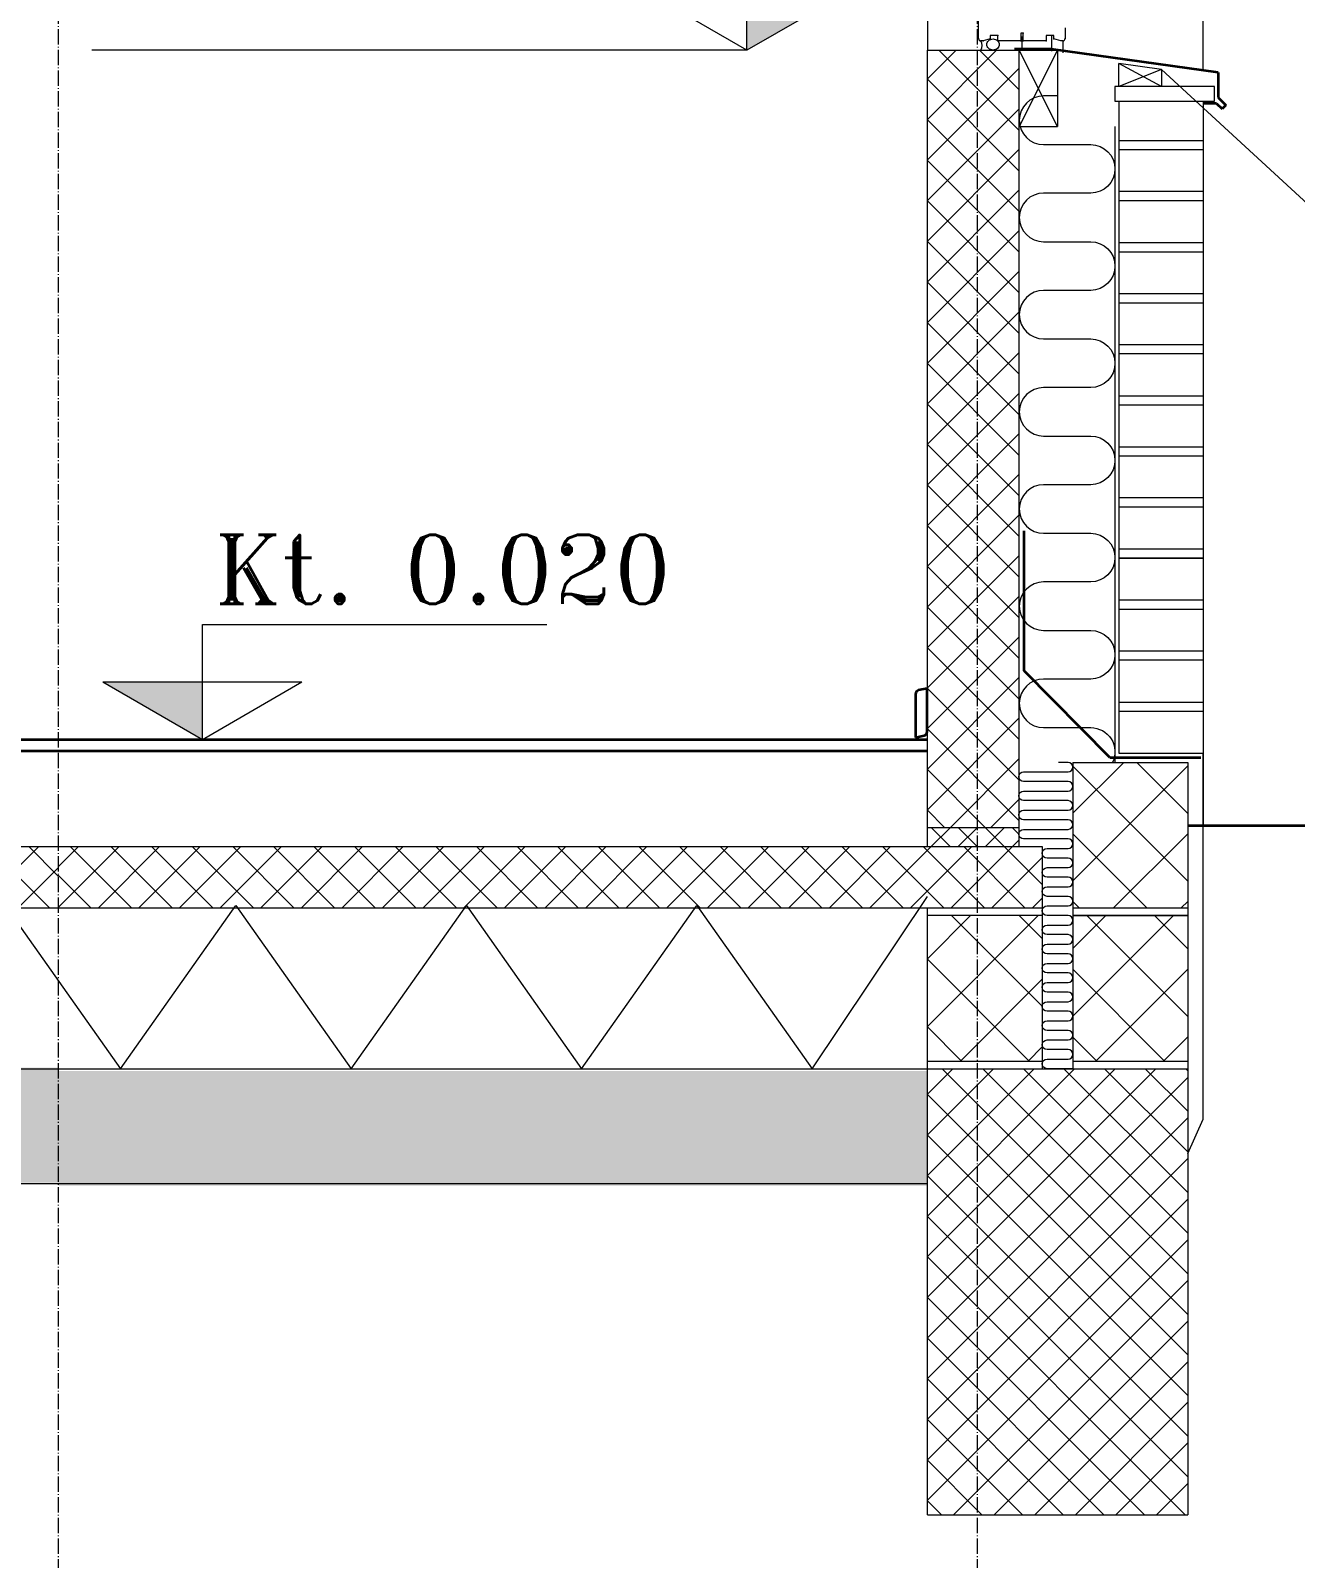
# Model space of a CAD drawing. Header units: millimetres. Extents: x -17350 to 3652, y -2474 to 12378.
# Drawn here: x -4466 to -2814, y 2916 to 4911 of the extents above; entities that cross this region are included whole.
import ezdxf

# ---------------------------------------------------------------- set-up
doc = ezdxf.new("R2010")
doc.units = ezdxf.units.MM
doc.linetypes.add('CENTERLINE', pattern=[27, 20, -3, 1, -3])
doc.layers.get('0').update_dxf_attribs({"lineweight": 9})
for name, color, linetype, lineweight in [('BETON', 3, 'Continuous', 18), ('DIM', 7, 'Continuous', 9), ('HATCH', 8, 'Continuous', 9), ('KONTUR', 221, 'Continuous', 18), ('KOTE', 4, 'Continuous', 9), ('MEMBRAN', 43, 'Continuous', 35), ('MODUL', 8, 'CENTERLINE', 9), ('SNIT', 2, 'Continuous', 35), ('TEGLFUGER', 7, 'Continuous', 9), ('TEKST', 4, 'Continuous', 9), ('WINDOOR', 181, 'Continuous', 9)]:
    doc.layers.add(name, color=color, linetype=linetype, lineweight=lineweight)
doc.styles.add('ROMANT', font='romant.shx')
pattern_1 = [(45, (-17348.41, -1516.35), (-44.19417, 44.19417), []), (135, (-17348.41, -1516.35), (-44.19417, -44.19417), [])]
pattern_2 = [(45, (-17348.408, -1516.35), (-26.5165, 26.5165), []), (135, (-17348.408, -1516.35), (-26.5165, -26.5165), [])]

# ---------------------------------------------------------------- blocks, each defined once
blk = doc.blocks.new('_SNITT1')
for p, q in [((0, 0), (15, 0)), ((0, -5), (0, 0)), ((-4.33, -2.5), (4.33, -2.5)), ((-4.33, -2.5), (0, -5)), ((0, -5), (4.33, -2.5))]:
    blk.add_line(p, q)
for points in [[(-4.33, -2.5), (0, -5), (0, -2.5)], [(-4.33, -2.5), (0, -5), (-4.33, -2.5)]]:
    blk.add_solid(points)

msp = doc.modelspace()

# ---------------------------------------------------------------- hatches: boundary and pattern name
at = {"layer": 'HATCH'}
h = msp.add_hatch(dxfattribs=at)
h.set_pattern_fill('ANSI37', color=256, scale=300, style=0)
h.set_pattern_definition(pattern_2)
h.paths.add_polyline_path([(-3229.4, 4885.3), (-3294.4, 4885.3), (-3294.4, 3870.3), (-3229.4, 3870.3)])
h.paths.add_polyline_path([(-3174.4, 4885.3), (-3229.4, 4885.3), (-3229.4, 3870.3), (-3174.4, 3870.3)])
h.paths.add_polyline_path([(-3144.4, 3845.3), (-3229.4, 3845.3), (-3229.4, 3765.3), (-3144.4, 3765.3)])
h.paths.add_polyline_path([(-4429.4, 3845.3), (-4429.4, 3765.3), (-3229.4, 3765.3), (-3229.4, 3845.3)])
h = msp.add_hatch(dxfattribs=at)
h.set_pattern_fill('ANSI37', color=256, scale=500, style=0)
h.set_pattern_definition(pattern_1)
h.paths.add_polyline_path([(-3104.3, 3765.3), (-2954.3, 3765.3), (-2954.3, 3955.3), (-3104.3, 3955.3)])
h.paths.add_polyline_path([(-2954.3, 3565.3), (-2954.3, 3755.3), (-3104.3, 3755.3), (-3104.3, 3565.3)])
h = msp.add_hatch(dxfattribs=at)
h.set_pattern_fill('ANSI37', color=256, scale=200, style=0)
h.set_pattern_definition([(45, (-17348.408, -1516.348), (-17.67767, 17.67767), []), (135, (-17348.408, -1516.348), (-17.67767, -17.67767), [])])
h.paths.add_polyline_path([(-3229.4, 3870.3), (-3294.4, 3870.3), (-3294.4, 3845.3), (-3229.4, 3845.3)])
h.paths.add_polyline_path([(-3174.4, 3845.3), (-3174.4, 3870.3), (-3229.4, 3870.3), (-3229.4, 3845.3)])
h = msp.add_hatch(dxfattribs=at)
h.set_pattern_fill('ANSI37', color=256, scale=300, style=0)
h.set_pattern_definition([(45, (-17348.408, -2472.233), (-26.5165, 26.5165), []), (135, (-17348.408, -2472.233), (-26.5165, -26.5165), [])])
h.paths.add_polyline_path([(-6999.4, 2972.9), (-6829.4, 2972.9), (-6829.4, 3555.3), (-6999.4, 3555.3)])
h.paths.add_polyline_path([(-6659.4, 3555.3), (-6829.4, 3555.3), (-6829.4, 2972.9), (-6659.4, 2972.9)])
h.paths.add_polyline_path([(-5629.4, 3845.3), (-5629.4, 3765.3), (-5403.6, 3765.3), (-5401.5, 3768.3), (-5399.4, 3765.3), (-5102.6, 3765.3), (-5100.5, 3768.3), (-5098.4, 3765.3), (-4801.6, 3765.3), (-4799.5, 3768.3), (-4797.4, 3765.3), (-4500.6, 3765.3), (-4498.5, 3768.3), (-4496.4, 3765.3), (-4429.4, 3765.3), (-4429.4, 3845.3)])
h.paths.add_polyline_path([(-5704.7, 3765.3), (-5702.6, 3768.3), (-5700.5, 3765.3), (-5629.4, 3765.3), (-5629.4, 3845.3), (-6829.4, 3845.3), (-6829.4, 3765.3), (-6609.2, 3765.3), (-6605.6, 3768.3), (-6603.5, 3765.3), (-6306.7, 3765.3), (-6304.6, 3768.3), (-6302.5, 3765.3), (-6005.7, 3765.3), (-6003.6, 3768.3), (-6001.5, 3765.3)])
h.paths.add_polyline_path([(-6829.4, 3765.3), (-6829.4, 3845.3), (-8029.4, 3845.3), (-8029.4, 3765.3), (-7811.3, 3765.3), (-7809.7, 3767.6), (-7808.2, 3765.3), (-7510.2, 3765.3), (-7508.7, 3767.6), (-7507.2, 3765.3), (-7209.2, 3765.3), (-7207.7, 3767.6), (-7206.2, 3765.3)])
h.paths.add_polyline_path([(-9229.4, 3845.3), (-9229.4, 3765.3), (-9016.1, 3765.3), (-9013.8, 3767.6), (-9012.2, 3765.3), (-8714.4, 3765.3), (-8712.8, 3767.6), (-8711.2, 3765.3), (-8413.4, 3765.3), (-8411.8, 3767.6), (-8410.2, 3765.3), (-8112.4, 3765.3), (-8110.8, 3767.6), (-8109.1, 3765.3), (-8029.4, 3765.3), (-8029.4, 3845.3)])
h.paths.add_polyline_path([(-9314.4, 3845.3), (-9314.4, 3765.3), (-9229.4, 3765.3), (-9229.4, 3845.3)])
h.paths.add_polyline_path([(-9229.4, 3555.3), (-9504.4, 3555.3), (-9504.4, 2972.9), (-9229.4, 2972.9)])
h.paths.add_polyline_path([(-9229.4, 2972.9), (-9164.4, 2972.9), (-9164.4, 3555.3), (-9229.4, 3555.3)])
h = msp.add_hatch(dxfattribs=at)
h.set_pattern_fill('ANSI37', color=256, scale=500, style=0)
h.set_pattern_definition(pattern_1)
h.paths.add_polyline_path([(-3144.4, 3755.3), (-3229.4, 3755.3), (-3229.4, 3565.3), (-3144.4, 3565.3)])
h.paths.add_polyline_path([(-3229.4, 3755.3), (-3294.4, 3755.3), (-3294.4, 3565.3), (-3229.4, 3565.3)])
h = msp.add_hatch(dxfattribs=at)
h.set_pattern_fill('AR-CONC', color=256, scale=5, style=0)
h.set_pattern_definition([(50, (-17348.408, -1750.115), (35.86301, -3.137607), [3.75, -41.25]), (355, (-17348.408, -1750.115), (-6.93757, 37.60961), [3, -33]), (100.4514, (-17345.42, -1750.376), (28.92547, 34.47198), [3.18701, -35.05711]), (46.1842, (-17348.408, -1740.115), (53.36205, -8.27595), [5.625, -61.875]), (96.6356, (-17343.96, -1740.805), (46.73314, 48.7059), [4.78051, -52.58565]), (351.1842, (-17348.41, -1740.115), (46.7331, 48.70593), [4.5, -49.5]), (21, (-17343.408, -1742.615), (29.84535, -20.130945), [3.75, -41.25]), (326, (-17343.408, -1742.615), (12.16577, 36.2575), [3, -33]), (71.4514, (-17340.92, -1744.293), (42.01113, 16.126525), [3.18701, -35.05711]), (37.5, (-17348.408, -1750.115), (0.607993, 16.644693), [0, -32.6, 0, -33.5, 0, -33.125]), (7.5, (-17348.408, -1750.115), (13.153477, 19.720586), [0, -19.1, 0, -31.85, 0, -12.625]), (327.5, (-17359.558, -1750.115), (26.691122, -1.127744), [0, -12.5, 0, -39, 0, -51.75]), (317.5, (-17364.558, -1750.115), (29.15931, 5.00525), [0, -16.25, 0, -25.9, 0, -36.75])])
h.paths.add_polyline_path([(-4429.4, 3556.5), (-5629.4, 3556.5), (-5629.4, 3406.5), (-4429.4, 3406.5)])
h = msp.add_hatch(dxfattribs=at)
h.set_pattern_fill('AR-CONC', color=256, scale=5, style=0)
h.set_pattern_definition([(50, (-17348.408, -1754.218), (35.86301, -3.137607), [3.75, -41.25]), (355, (-17348.408, -1754.218), (-6.93757, 37.60961), [3, -33]), (100.4514, (-17345.42, -1754.48), (28.92547, 34.47198), [3.18701, -35.05711]), (46.1842, (-17348.408, -1744.22), (53.36205, -8.27595), [5.625, -61.875]), (96.6356, (-17343.96, -1744.91), (46.73314, 48.7059), [4.78051, -52.58565]), (351.1842, (-17348.41, -1744.22), (46.7331, 48.70593), [4.5, -49.5]), (21, (-17343.408, -1746.718), (29.84535, -20.130945), [3.75, -41.25]), (326, (-17343.408, -1746.718), (12.16577, 36.2575), [3, -33]), (71.4514, (-17340.92, -1748.396), (42.01113, 16.126525), [3.18701, -35.05711]), (37.5, (-17348.408, -1754.218), (0.607993, 16.644693), [0, -32.6, 0, -33.5, 0, -33.125]), (7.5, (-17348.408, -1754.218), (13.153477, 19.720586), [0, -19.1, 0, -31.85, 0, -12.625]), (327.5, (-17359.558, -1754.218), (26.691122, -1.127744), [0, -12.5, 0, -39, 0, -51.75]), (317.5, (-17364.558, -1754.218), (29.15931, 5.00525), [0, -16.25, 0, -25.9, 0, -36.75])])
h.paths.add_polyline_path([(-3294.4, 3552.4), (-4429.4, 3552.4), (-4429.4, 3402.4), (-3294.4, 3402.4)])
h = msp.add_hatch(dxfattribs=at)
h.set_pattern_fill('ANSI37', color=256, scale=300, style=0)
h.set_pattern_definition(pattern_2)
h.paths.add_polyline_path([(-2954.3, 3555.3), (-3229.4, 3555.3), (-3229.4, 2972.9), (-2954.3, 2972.9)])
h.paths.add_polyline_path([(-3229.4, 3555.3), (-3294.4, 3555.3), (-3294.4, 2972.9), (-3229.4, 2972.9)])

# ---------------------------------------------------------------- linework, layer by layer
at = {"layer": 'BETON'}
for p, q in [((-3294.4, 4885.3), (-3174.4, 4885.3)), ((-3294.4, 3845.3), (-3294.4, 4885.3)), ((-3174.4, 3845.3), (-3174.4, 4885.3)), ((-3104.3, 3955.3), (-2954.3, 3955.3)), ((-3104.3, 3955.3), (-3104.3, 3555.3)), ((-2954.3, 3955.3), (-2954.3, 2972.9)), ((-3294.4, 3870.3), (-3174.4, 3870.3)), ((-9314.4, 3845.3), (-3144.4, 3845.3)), ((-3144.4, 3845.3), (-3144.4, 3765.3)), ((-9314.4, 3765.3), (-3144.4, 3765.3)), ((-3294.4, 2972.9), (-3294.4, 3765.3)), ((-3144.4, 3755.3), (-3294.4, 3755.3)), ((-3144.4, 3765.3), (-3144.4, 3555.3)), ((-3104.3, 3765.3), (-2954.3, 3765.3)), ((-3104.3, 3755.3), (-2954.3, 3755.3)), ((-2954.3, 3755.3), (-3104.3, 3755.3)), ((-3294.4, 3565.3), (-3144.4, 3565.3)), ((-3294.4, 3555.3), (-2954.3, 3555.3)), ((-3104.3, 3565.3), (-2954.3, 3565.3)), ((-3294.4, 2972.9), (-2954.3, 2972.9))]:
    msp.add_line(p, q, dxfattribs=at)
at = {"layer": 'DIM'}
msp.add_line((-3530, 4885.3), (-4385.4, 4885.3), dxfattribs=at)
at = {"layer": 'HATCH'}
for p, q in [((-3124.4, 4785.4), (-3174.4, 4885.4)), ((-3124.4, 4885.4), (-3174.4, 4785.4)), ((-2988.4, 4837.6), (-3044.4, 4867.9)), ((-2988.4, 4860.1), (-3044.4, 4837.6)), ((-3049.4, 4785.4), (-3049.4, 3955.3))]:
    msp.add_line(p, q, dxfattribs=at)
for points in [[(-3124.4, 4825.4), (-3142.6, 4825.4, 1), (-3142.6, 4761.9), (-3081.1, 4761.9, -1), (-3081.1, 4698.5), (-3142.6, 4698.5, 1), (-3142.6, 4635), (-3081.1, 4635, -1), (-3081.1, 4571.6), (-3142.6, 4571.6, 1), (-3142.6, 4508.2), (-3081.1, 4508.2, -1), (-3081.1, 4444.7), (-3142.6, 4444.7, 1), (-3142.6, 4381.3), (-3081.1, 4381.3, -1), (-3081.1, 4317.8), (-3142.6, 4317.8, 1), (-3142.6, 4254.4), (-3081.1, 4254.4, -1), (-3081.1, 4190.9), (-3142.6, 4190.9, 1), (-3142.6, 4127.5), (-3081.1, 4127.5, -1), (-3081.1, 4064.1), (-3142.6, 4064.1, 1), (-3142.6, 4000.6), (-3081.1, 4000.6, -0.550713), (-3052.4, 3955.3)], [(-3104.3, 3555.3), (-3138.1, 3555.3, -1), (-3138.1, 3567.8), (-3110.6, 3567.8, 1), (-3110.6, 3580.3), (-3138.1, 3580.3, -1), (-3138.1, 3592.8), (-3110.6, 3592.8, 1), (-3110.6, 3605.3), (-3138.1, 3605.3, -1), (-3138.1, 3617.8), (-3110.6, 3617.8, 1), (-3110.6, 3630.3), (-3138.1, 3630.3, -1), (-3138.1, 3642.8), (-3110.6, 3642.8, 1), (-3110.6, 3655.3), (-3138.1, 3655.3, -1), (-3138.1, 3667.8), (-3110.6, 3667.8, 1), (-3110.6, 3680.3), (-3138.1, 3680.3, -1), (-3138.1, 3692.8), (-3110.6, 3692.8, 1), (-3110.6, 3705.3), (-3138.1, 3705.3, -1), (-3138.1, 3717.8), (-3110.6, 3717.8, 1), (-3110.6, 3730.3), (-3138.1, 3730.3, -1), (-3138.1, 3742.8), (-3110.6, 3742.8, 1), (-3110.6, 3755.3), (-3138.1, 3755.3, -1), (-3138.1, 3767.8), (-3110.6, 3767.8, 1), (-3110.6, 3780.3), (-3138.1, 3780.3, -1), (-3138.1, 3792.8), (-3110.6, 3792.8, 1), (-3110.6, 3805.3), (-3138.1, 3805.3, -1), (-3138.1, 3817.8), (-3110.6, 3817.8, 1), (-3110.6, 3830.3), (-3138.1, 3830.3, -1), (-3138.1, 3842.8), (-3110.6, 3842.8, 1), (-3110.6, 3855.3), (-3168.7, 3855.3, -1), (-3168.7, 3867.8), (-3110.6, 3867.8, 1), (-3110.6, 3880.3), (-3168.7, 3880.3, -1), (-3168.7, 3892.8), (-3110.6, 3892.8, 1), (-3110.6, 3905.3), (-3168.7, 3905.3, -1), (-3168.7, 3917.8), (-3110.6, 3917.8, 1), (-3110.6, 3930.3), (-3168.7, 3930.3, -1), (-3168.7, 3942.8), (-3110.6, 3942.8, 1), (-3110.6, 3955.3), (-3123.1, 3955.3, -1)]]:
    msp.add_lwpolyline(points, format="xyb", dxfattribs=at)
msp.add_lwpolyline([(-6679.4, 3706.8), (-6605.6, 3768.3), (-6455.1, 3555.3), (-6304.6, 3768.3), (-6154.1, 3555.3), (-6003.6, 3768.3), (-5853.1, 3555.3), (-5702.6, 3768.3), (-5552.1, 3555.3), (-5401.5, 3768.3), (-5251, 3555.3), (-5100.5, 3768.3), (-4950, 3555.3), (-4799.5, 3768.3), (-4649, 3555.3), (-4498.5, 3768.3), (-4348, 3555.3), (-4197.4, 3768.3), (-4046.9, 3555.3), (-3896.4, 3768.3), (-3745.9, 3555.3), (-3595.4, 3768.3), (-3444.9, 3555.3), (-3294.4, 3780.3)], dxfattribs=at)
at = {"layer": 'KONTUR'}
for p, q in [((-3294.4, 6100.6), (-3294.4, 4885.3)), ((-2934.4, 4858.7), (-2934.4, 6100.6)), ((-3170.6, 4886.4), (-3170.6, 4903.2)), ((-3174.4, 4885.4), (-3124.4, 4885.4)), ((-3124.4, 4885.4), (-3124.4, 4785.4)), ((-3044.4, 4837.6), (-3044.4, 4867.9)), ((-2988.4, 4860.1), (-3044.4, 4867.9)), ((-2988.4, 4860.1), (-2988.4, 4837.6)), ((-2919.4, 4837.6), (-3049.4, 4837.6)), ((-3049.4, 4837.6), (-3049.4, 4818.6)), ((-2919.4, 4818.6), (-2919.4, 4837.6)), ((-3049.4, 4818.6), (-3044.4, 4818.6)), ((-3044.4, 4818.6), (-2934.4, 4818.6)), ((-3044.4, 4818.6), (-3044.4, 3967.3)), ((-2934.4, 4818.6), (-2919.4, 4818.6)), ((-2934.4, 4818.6), (-2934.4, 3967.3)), ((-2930.6, 4818.6), (-2930.6, 4815.7)), ((-2924.6, 4818.6), (-2924.6, 4815.7)), ((-3174.4, 4785.4), (-3124.4, 4785.4)), ((-2934.4, 3972.9), (-2934.4, 3872.9)), ((-3044.4, 3967.3), (-2934.4, 3967.3)), ((-2934.4, 3489.4), (-2934.4, 3967.3)), ((-6679.4, 3555.3), (-3294.4, 3555.3)), ((-2954.3, 3444.4), (-2934.4, 3489.4)), ((-6659.4, 3405.3), (-3294.4, 3405.3))]:
    msp.add_line(p, q, dxfattribs=at)
at = {"layer": 'MEMBRAN'}
for p, q in [((-3167.8, 4074.7), (-3167.8, 4257.8)), ((-3056, 3961.5), (-3167.8, 4074.7)), ((-3056, 3961.5), (-2937.2, 3961.5))]:
    msp.add_line(p, q, dxfattribs=at)
at = {"layer": 'MODUL', "linetype": 'CENTERLINE'}
for p, q in [((-4429.4, 10879.7), (-4429.4, 2130.6)), ((-3229.4, 10879.7), (-3229.4, 2130.6))]:
    msp.add_line(p, q, dxfattribs=at)
at = {"layer": 'SNIT'}
for p, q in [((-3132.7, 4886.6), (-3180.6, 4886.4)), ((-2914.4, 4855.9), (-3132.7, 4886.6)), ((-2914.4, 4855.9), (-2914.4, 4823.5)), ((-2916.6, 4815.7), (-2933.2, 4815.7)), ((-2916.6, 4815.7), (-2909.4, 4808.5)), ((-2914.4, 4823.5), (-2904.4, 4813.5)), ((-2904.4, 4813.5), (-2909.4, 4808.5)), ((-6229.4, 3985.3), (-3294.4, 3985.3)), ((-6229.4, 3970.3), (-3294.4, 3970.3)), ((-2954.3, 3872.9), (-601.1, 3872.9))]:
    msp.add_line(p, q, dxfattribs=at)
msp.add_lwpolyline([(-3309.7, 3987.8), (-3298.7, 3990.2, 0.352841), (-3294.7, 3995.1), (-3294.7, 4051.8), (-3305.8, 4049.4, 0.352841), (-3309.7, 4044.5)], format="xyb", close=True, dxfattribs=at)
at = {"layer": 'TEGLFUGER'}
for p, q in [((-3044.4, 4767.3), (-2934.4, 4767.3)), ((-3044.4, 4755.3), (-2934.4, 4755.3)), ((-2934.4, 4700.6), (-3044.4, 4700.6)), ((-2934.4, 4688.6), (-3044.4, 4688.6)), ((-3044.4, 4634), (-2934.4, 4634)), ((-3044.4, 4622), (-2934.4, 4622)), ((-3044.4, 4567.3), (-2934.4, 4567.3)), ((-3044.4, 4555.3), (-2934.4, 4555.3)), ((-2934.4, 4500.6), (-3044.4, 4500.6)), ((-2934.4, 4488.6), (-3044.4, 4488.6)), ((-3044.4, 4434), (-2934.4, 4434)), ((-3044.4, 4422), (-2934.4, 4422)), ((-3044.4, 4367.3), (-2934.4, 4367.3)), ((-3044.4, 4355.3), (-2934.4, 4355.3)), ((-2934.4, 4300.6), (-3044.4, 4300.6)), ((-2934.4, 4288.6), (-3044.4, 4288.6)), ((-3044.4, 4234), (-2934.4, 4234)), ((-3044.4, 4234), (-2934.4, 4234)), ((-3044.4, 4222), (-2934.4, 4222)), ((-2934.4, 4222), (-3044.4, 4222)), ((-3044.4, 4222), (-2934.4, 4222)), ((-3044.4, 4167.3), (-2934.4, 4167.3)), ((-3044.4, 4155.3), (-2934.4, 4155.3)), ((-2934.4, 4100.6), (-3044.4, 4100.6)), ((-2934.4, 4088.6), (-3044.4, 4088.6)), ((-3044.4, 4034), (-2934.4, 4034)), ((-3044.4, 4022), (-2934.4, 4022))]:
    msp.add_line(p, q, dxfattribs=at)
at = {"layer": 'TEKST'}
msp.add_line((-2647.5, 4545.5), (-2988.4, 4860.1), dxfattribs=at)
at = {"layer": 'WINDOOR'}
for p, q in [((-3227.4, 4900.3), (-3227.4, 4928.3)), ((-3114.4, 4914.3), (-3114.4, 4900.3)), ((-3221.7, 4897.3), (-3224.4, 4897.3)), ((-3212.4, 4899.8), (-3221.7, 4897.3)), ((-3212.4, 4904.3), (-3212.4, 4899.8)), ((-3202.4, 4904.3), (-3212.4, 4904.3)), ((-3202.4, 4897.3), (-3202.4, 4904.3)), ((-3172.4, 4897.3), (-3202.4, 4897.3)), ((-3172.4, 4907.3), (-3172.4, 4897.3)), ((-3169.4, 4907.3), (-3172.4, 4907.3)), ((-3169.4, 4897.3), (-3169.4, 4907.3)), ((-3139.4, 4897.3), (-3169.4, 4897.3)), ((-3139.4, 4904.3), (-3139.4, 4897.3)), ((-3129.4, 4904.3), (-3139.4, 4904.3)), ((-3132.2, 4904.3), (-3132.2, 4883.7)), ((-3129.4, 4899.8), (-3129.4, 4904.3)), ((-3120, 4897.3), (-3129.4, 4899.8)), ((-3117.4, 4897.3), (-3120, 4897.3)), ((-3117.4, 4897.3), (-3117.4, 4881.6))]:
    msp.add_line(p, q, dxfattribs=at)
msp.add_lwpolyline([(-3208.6, 4899.8, -0.088975), (-3205.4, 4899.2, -0.094027), (-3202.8, 4897.7, -0.102182), (-3201.1, 4895.3, -0.108804), (-3200.5, 4892.6, -0.108804), (-3201.1, 4889.8, -0.102182), (-3202.8, 4887.4, -0.094027), (-3205.4, 4885.9, -0.088975), (-3208.6, 4885.3, -0.088975), (-3211.7, 4885.9, -0.094027), (-3214.3, 4887.4, -0.102182), (-3216.1, 4889.8, -0.108804), (-3216.7, 4892.6, -0.108804), (-3216.1, 4895.3, -0.102182), (-3214.3, 4897.7, -0.094027), (-3211.7, 4899.2, -0.088975)], format="xyb", close=True, dxfattribs=at)
for centre, radius, start, end in [((-3224.4, 4900.3), 3, 180, 270), ((-3235.6, 4891.5), 12.6, 330.8158, 27.5207), ((-3117.4, 4900.3), 3, 270, 0)]:
    msp.add_arc(centre, radius, start, end, dxfattribs=at)
at = {"layer": 'WINDOOR', "linetype": 'ByBlock'}
for p in [(-3227.4, 4900.3), (-3227.4, 4900.3), (-3227.4, 4900.3), (-3224.4, 4897.3), (-3221.7, 4897.3), (-3212.4, 4899.8), (-3212.4, 4899.8), (-3202.4, 4904.3), (-3202.4, 4897.3), (-3202.4, 4897.3), (-3202.4, 4897.3), (-3172.4, 4897.3), (-3172.4, 4897.3), (-3169.4, 4907.3), (-3169.4, 4897.3), (-3169.4, 4897.3), (-3169.4, 4897.3), (-3139.4, 4897.3), (-3139.4, 4897.3), (-3129.4, 4899.8), (-3129.4, 4899.8), (-3117.4, 4897.3), (-3114.4, 4900.3), (-3114.4, 4900.3), (-3114.4, 4900.3)]:
    msp.add_point(p, dxfattribs=at)

# ---------------------------------------------------------------- block references
at = {"layer": 'KOTE', "yscale": 30, "zscale": 30}
for p, xscale in [((-3530, 5035.3), -30), ((-4241.1, 4135.3), 30)]:
    msp.add_blockref('_SNITT1', p, dxfattribs=dict(at, xscale=xscale))

# ---------------------------------------------------------------- texts
at = {"layer": 'TEKST', "style": 'ROMANT'}
msp.add_text('Kt. 0.020', height=90, dxfattribs=at).set_placement((-4225.8, 4162.2))

doc.saveas('drawing.dxf')
